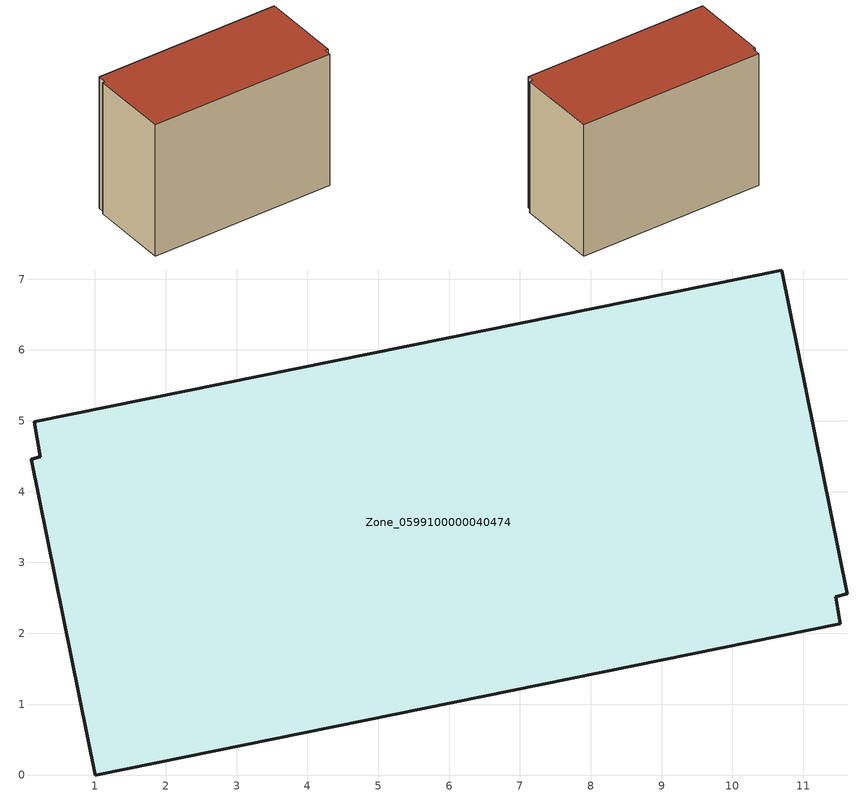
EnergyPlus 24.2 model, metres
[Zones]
Zone_0599100000040474
 floor ground (C_G): 10.7,7.13 11.62,2.56 11.46,2.52 11.52,2.13 1,0 0.1,4.45 0.23,4.49 0.14,4.99 z2.08
 wall outside (C_F): 10.7,7.13 0.14,4.99 0.23,4.49 0.1,4.45 1,0 11.52,2.13 11.46,2.52 11.62,2.56 10.7,7.13 z2.08:10.1
 roof outside (C_R): 11.62,2.56 10.7,7.13 0.14,4.99 0.23,4.49 0.1,4.45 1,0 11.52,2.13 11.46,2.52 z10.1
[BUILDING]
Pand.0599100000040474: North Axis=0; Terrain=City; Loads Convergence Tolerance Value=0.04; Temperature Convergence Tolerance Value=0.4; Solar Distribution=FullExterior; Maximum Number of Warmup Days=25; Minimum Number of Warmup Days=1
[Site:Location]
Rotterdam.The.Hague.AP_ZH_NLD Design_Conditions: Latitude=51.96; Longitude=4.45; Time Zone=1; Elevation=-4.5
[SITE:GROUNDTEMPERATURE:BUILDINGSURFACE]
18, 18, 18, 18, 18, 18, 18, 18, 18, 18, 18, 18
[MATERIAL] Thermal Absorptance=0.9; Solar Absorptance=0.7; Visible Absorptance=0.7
Name | Roughness | Thickness | Conductivity | Density | Specific Heat
G.TI.1965-1974 | MediumSmooth | 0.15 | 0.882353 | 540 | 1210
F.TI.1965-1974 | Rough | 0.3 | 0.697674 | 1920 | 840
R.TI.1965-1974 | MediumRough | 0.2 | 0.232558 | 1500 | 1000
[CONSTRUCTION]
C_G: G.TI.1965-1974
C_F: F.TI.1965-1974
C_R: R.TI.1965-1974
[ZONE]
Zone_0599100000040474: Type=1; Multiplier=1; Ceiling Height=Autocalculate; Volume=Autocalculate; Floor Area=autocalculate; Part of Total Floor Area=Yes
[ZONEINFILTRATION:DESIGNFLOWRATE]
Infil_Zone_0599100000040474: Zone or ZoneList or Space or SpaceList=Zone_0599100000040474; Schedule=AlwaysOn; Design Flow Rate Calculation Method=Flow/Area; Flow Rate per Floor Area=0.003; Constant Term Coefficient=1; Temperature Term Coefficient=0; Velocity Term Coefficient=0; Velocity Squared Term Coefficient=0
[HVACTEMPLATE:ZONE:IDEALLOADSAIRSYSTEM]
Zone_0599100000040474: Maximum Heating Supply Air Temperature=50; Minimum Cooling Supply Air Temperature=13; Maximum Heating Supply Air Humidity Ratio=0.0156; Minimum Cooling Supply Air Humidity Ratio=0.0077; Heating Limit=NoLimit; Cooling Limit=NoLimit; Dehumidification Control Type=ConstantSensibleHeatRatio; Cooling Sensible Heat Ratio=0.7; Dehumidification Setpoint=60; Humidification Control Type=None; Humidification Setpoint=30; Outdoor Air Method=None; Outdoor Air Flow Rate per Person=0.00944; Outdoor Air Flow Rate per Zone Floor Area=0; Outdoor Air Flow Rate per Zone=0; Demand Controlled Ventilation Type=None; Outdoor Air Economizer Type=NoEconomizer; Heat Recovery Type=None; Sensible Heat Recovery Effectiveness=0.7; Latent Heat Recovery Effectiveness=0.65
[ZONECONTROL:THERMOSTAT]
ThermostatControl_Zone_0599100000040474: Zone or ZoneList=Zone_0599100000040474; Control Type Schedule=DualSetpointControlType; Control 1=Thermostat_Zone_0599100000040474; Temperature Difference Between Cutout And Setpoint=0
[THERMOSTATSETPOINT:DUALSETPOINT]
Thermostat_Zone_0599100000040474: Heating Setpoint Temperature Schedule=HeatingSetpoint_Zone_0599100000040474; Cooling Setpoint Temperature Schedule=CoolingSetpoint_Zone_0599100000040474
[SCHEDULE:COMPACT]
HeatingSetpoint_Zone_0599100000040474: Through: 12/31, For: AllDays, Until: 24:00, 21
CoolingSetpoint_Zone_0599100000040474: Through: 12/31, For: AllDays, Until: 24:00, 24
DualSetpointControlType: Through: 12/31, For: AllDays, Until: 24:00, 4
AlwaysOn: Through: 12/31, For: AllDays, Until: 24:00, 1
